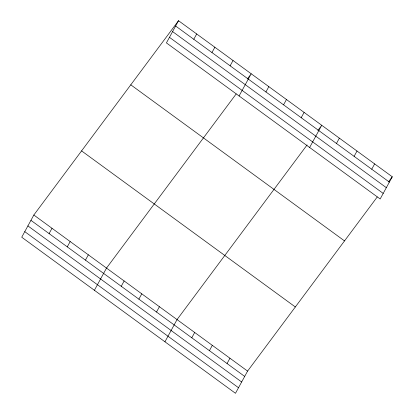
<?xml version="1.0" encoding="UTF-8"?>
<svg xmlns="http://www.w3.org/2000/svg" width="414" height="414" viewBox="0 0 414 414"><rect width="100%" height="100%" fill="white"/><g stroke="black" fill="none" stroke-linecap="round" stroke-linejoin="round"><path stroke-width="0.62" d="M178.522 20.7L166.418 42.901L380.166 198.984L392.27 176.783L178.522 20.7L33.834 215.016L21.73 237.217L235.478 393.3L247.582 371.099L377.252 196.95M49.1 233.599L52.004 228.285M67.27 246.868L70.173 241.548M193.793 39.283L196.691 33.969M85.439 260.137L88.342 254.817M211.958 52.552L214.861 47.232M94.402 290.286L106.507 268.086L236.182 93.937M230.127 65.821L233.03 60.501M121.245 286.281L124.143 280.961M239.09 95.97L251.2 73.77L247.344 78.939M138.876 299.156L141.779 293.836M265.933 91.965L268.831 86.645M156.513 312.032L159.411 306.712M283.564 104.84L286.467 99.52M164.943 341.793L177.047 319.592L307.1 144.926M301.201 117.716L304.099 112.396M191.78 337.788L194.678 332.468M309.631 147.477L321.735 125.276L317.885 130.446M209.417 350.663L212.315 345.343M336.468 143.472L339.366 138.152M227.048 363.539L229.946 358.219M354.105 156.347L357.003 151.027M371.736 169.222L374.639 163.903M388.42 181.953L392.27 176.783M175.624 26.02L389.372 182.098M172.586 31.588L386.334 187.671M169.455 37.332L383.204 193.41M130.777 84.823L344.526 240.907M81.579 150.893L295.332 306.971M33.834 215.016L247.582 371.099M30.936 220.336L244.684 376.414M27.898 225.904L241.647 381.987M24.768 231.649L238.516 387.727"/></g></svg>
